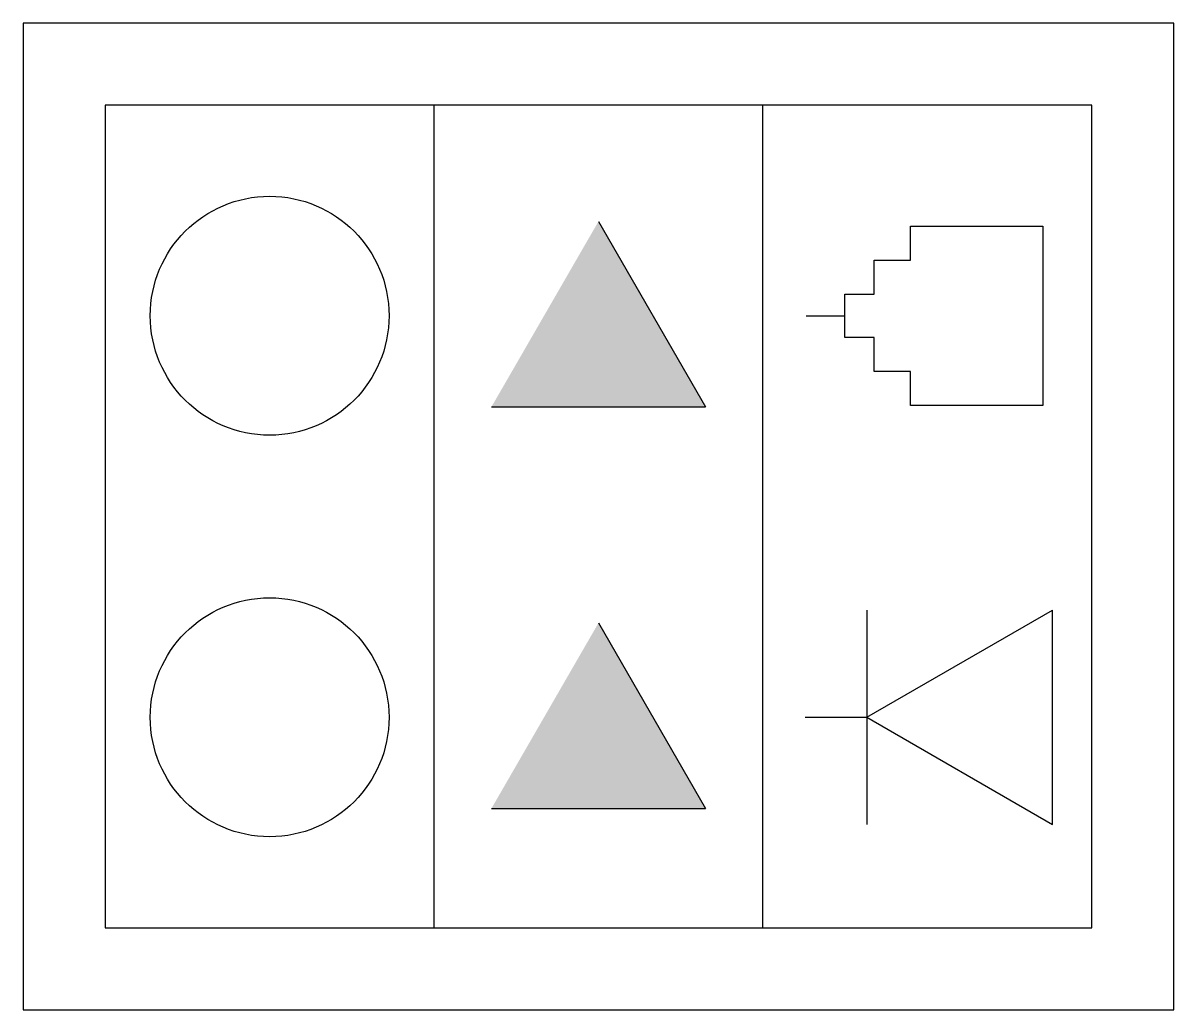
# Model space of a CAD drawing. Header units: millimetres. Extents: x -2889.988 to -2889.288, y 3743.387 to 3743.987.
import ezdxf

# ---------------------------------------------------------------- set-up
doc = ezdxf.new("R2010")
doc.units = ezdxf.units.MM
doc.layers.add('Ele_caixas', color=2, linetype='Continuous')

msp = doc.modelspace()

# ---------------------------------------------------------------- hatches: boundary and pattern name
at = {"layer": 'Ele_caixas', "linetype": 'Continuous'}
for points in [[(-2889.5731, 3743.75406), (-2889.63824, 3743.86689), (-2889.70338, 3743.75406)], [(-2889.5731, 3743.50994), (-2889.63824, 3743.62277), (-2889.70338, 3743.50994)]]:
    msp.add_hatch(color=1, dxfattribs=at).paths.add_polyline_path(points)

# ---------------------------------------------------------------- linework, layer by layer
at = {"layer": 'Ele_caixas', "color": 1}
for p, q in [((-2889.73824, 3743.43749), (-2889.73824, 3743.93749)), ((-2889.53824, 3743.43749), (-2889.53824, 3743.93749)), ((-2889.63824, 3743.86689), (-2889.5731, 3743.75406)), ((-2889.51192, 3743.80955), (-2889.48833, 3743.80955)), ((-2889.70338, 3743.75406), (-2889.5731, 3743.75406)), ((-2889.47501, 3743.63057), (-2889.47501, 3743.50029)), ((-2889.47501, 3743.56543), (-2889.36217, 3743.63057)), ((-2889.36217, 3743.50029), (-2889.36217, 3743.63057)), ((-2889.63824, 3743.62277), (-2889.5731, 3743.50994)), ((-2889.51258, 3743.56543), (-2889.47501, 3743.56543)), ((-2889.47501, 3743.56543), (-2889.36217, 3743.50029)), ((-2889.70338, 3743.50994), (-2889.5731, 3743.50994))]:
    msp.add_line(p, q, dxfattribs=at)
at = {"layer": 'Ele_caixas', "color": 2}
msp.add_lwpolyline([(-2889.98824, 3743.38749), (-2889.28824, 3743.38749), (-2889.28824, 3743.98749), (-2889.98824, 3743.98749)], close=True, dxfattribs=at)
at = {"layer": 'Ele_caixas', "color": 1}
for points in [[(-2889.93824, 3743.43749), (-2889.33824, 3743.43749), (-2889.33824, 3743.93749), (-2889.93824, 3743.93749)], [(-2889.4706, 3743.77572), (-2889.4706, 3743.7964), (-2889.48833, 3743.7964), (-2889.48833, 3743.8227), (-2889.4706, 3743.8227), (-2889.4706, 3743.84337), (-2889.44844, 3743.84337), (-2889.44844, 3743.86404), (-2889.36798, 3743.86404), (-2889.36798, 3743.75505), (-2889.44844, 3743.75505), (-2889.44844, 3743.77572)]]:
    msp.add_lwpolyline(points, close=True, dxfattribs=at)
at = {"layer": 'Ele_caixas', "color": 1, "linetype": 'Continuous'}
for centre in [(-2889.83824, 3743.80955), (-2889.83824, 3743.56543)]:
    msp.add_circle(centre, 0.07261, dxfattribs=at)

doc.saveas('drawing.dxf')
